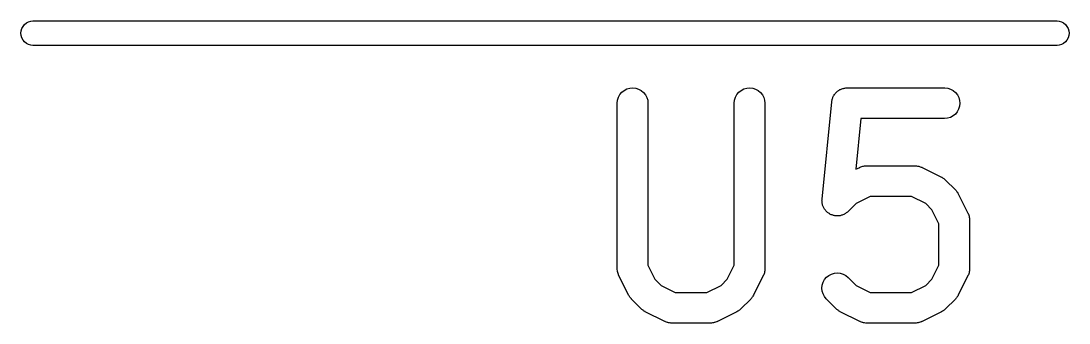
# Model space of a CAD drawing. Extents: x 50 to 150, y -150 to -50.
# Drawn here: x 61.44 to 66.56, y -86.45 to -84.97 of the extents above; entities that cross this region are included whole.
import ezdxf

# ---------------------------------------------------------------- set-up
doc = ezdxf.new("R2010")
doc.units = 0
doc.layers.add('BLACK', color=7, linetype='CONTINUOUS')

msp = doc.modelspace()

# ---------------------------------------------------------------- linework, layer by layer
at = {"layer": 'BLACK', "linetype": 'CONTINUOUS'}
for p, q in [((61.4443, -85.0069), (61.4499, -84.9965)), ((61.4499, -84.9965), (61.4574, -84.9874)), ((61.4574, -84.9874), (61.4665, -84.9799)), ((61.4665, -84.9799), (61.4769, -84.9743)), ((61.4769, -84.9743), (61.4882, -84.9709)), ((61.4882, -84.9709), (61.4971, -84.97)), ((61.4971, -84.97), (66.5029, -84.97)), ((66.5029, -84.97), (66.5118, -84.9709)), ((66.5118, -84.9709), (66.5231, -84.9743)), ((66.5231, -84.9743), (66.5335, -84.9799)), ((66.5335, -84.9799), (66.5426, -84.9874)), ((66.5426, -84.9874), (66.5501, -84.9965)), ((66.5501, -84.9965), (66.5557, -85.0069)), ((61.4397, -85.03), (61.4409, -85.0182)), ((61.4409, -85.0418), (61.4397, -85.03)), ((61.4409, -85.0182), (61.4443, -85.0069)), ((61.4443, -85.0531), (61.4409, -85.0418)), ((61.4499, -85.0635), (61.4443, -85.0531)), ((66.5557, -85.0531), (66.5501, -85.0635)), ((66.5557, -85.0069), (66.5591, -85.0182)), ((66.5591, -85.0418), (66.5557, -85.0531)), ((66.5591, -85.0182), (66.5603, -85.03)), ((66.5603, -85.03), (66.5591, -85.0418)), ((61.4574, -85.0726), (61.4499, -85.0635)), ((61.4665, -85.0801), (61.4574, -85.0726)), ((61.4769, -85.0857), (61.4665, -85.0801)), ((61.4882, -85.0891), (61.4769, -85.0857)), ((61.4971, -85.09), (61.4882, -85.0891)), ((66.5029, -85.09), (61.4971, -85.09)), ((66.5118, -85.0891), (66.5029, -85.09)), ((66.5231, -85.0857), (66.5118, -85.0891)), ((66.5335, -85.0801), (66.5231, -85.0857)), ((66.5426, -85.0726), (66.5335, -85.0801)), ((66.5501, -85.0635), (66.5426, -85.0726)), ((64.387, -85.3096), (64.4, -85.3028)), ((64.4, -85.3028), (64.414, -85.2987)), ((64.414, -85.2987), (64.4286, -85.2974)), ((64.4286, -85.2974), (64.4432, -85.2989)), ((64.4432, -85.2989), (64.4572, -85.3032)), ((64.4572, -85.3032), (64.47, -85.3102)), ((64.9585, -85.3096), (64.9714, -85.3028)), ((64.9714, -85.3028), (64.9855, -85.2987)), ((64.9855, -85.2987), (65, -85.2974)), ((65, -85.2974), (65.0146, -85.2989)), ((65.0146, -85.2989), (65.0286, -85.3032)), ((65.0286, -85.3032), (65.0415, -85.3102)), ((65.4342, -85.3099), (65.4377, -85.308)), ((65.4377, -85.308), (65.4411, -85.3058)), ((65.4411, -85.3058), (65.4442, -85.3046)), ((65.4442, -85.3046), (65.4471, -85.303)), ((65.4471, -85.303), (65.451, -85.3019)), ((65.451, -85.3019), (65.4547, -85.3004)), ((65.4547, -85.3004), (65.4579, -85.2998)), ((65.4579, -85.2998), (65.4611, -85.2988)), ((65.4611, -85.2988), (65.4651, -85.2984)), ((65.4651, -85.2984), (65.4691, -85.2977)), ((65.4691, -85.2977), (65.4724, -85.2977)), ((65.4724, -85.2977), (65.4757, -85.2974)), ((65.4757, -85.2974), (65.9519, -85.2974)), ((65.9519, -85.2974), (65.953, -85.2974)), ((65.953, -85.2974), (65.9675, -85.299)), ((65.9675, -85.299), (65.9814, -85.3034)), ((65.9814, -85.3034), (65.9943, -85.3105)), ((64.3531, -85.3713), (64.3547, -85.3568)), ((64.3547, -85.3568), (64.3592, -85.3428)), ((64.3592, -85.3428), (64.3662, -85.33)), ((64.3662, -85.33), (64.3756, -85.3188)), ((64.3756, -85.3188), (64.387, -85.3096)), ((64.47, -85.3102), (64.4813, -85.3195)), ((64.4813, -85.3195), (64.4906, -85.3309)), ((64.4906, -85.3309), (64.4974, -85.3438)), ((64.4974, -85.3438), (64.5017, -85.3578)), ((64.5017, -85.3578), (64.5031, -85.3724)), ((64.9245, -85.3713), (64.9262, -85.3568)), ((64.9262, -85.3568), (64.9306, -85.3428)), ((64.9306, -85.3428), (64.9376, -85.33)), ((64.9376, -85.33), (64.947, -85.3188)), ((64.947, -85.3188), (64.9585, -85.3096)), ((65.0415, -85.3102), (65.0527, -85.3195)), ((65.0527, -85.3195), (65.062, -85.3309)), ((65.062, -85.3309), (65.0689, -85.3438)), ((65.0689, -85.3438), (65.0731, -85.3578)), ((65.0731, -85.3578), (65.0745, -85.3724)), ((65.4019, -85.3606), (65.4022, -85.3573)), ((65.4022, -85.3573), (65.4034, -85.3535)), ((65.4034, -85.3535), (65.4043, -85.3496)), ((65.4043, -85.3496), (65.4056, -85.3465)), ((65.4056, -85.3465), (65.4066, -85.3433)), ((65.4066, -85.3433), (65.4085, -85.3398)), ((65.4085, -85.3398), (65.4101, -85.3361)), ((65.4101, -85.3361), (65.412, -85.3334)), ((65.412, -85.3334), (65.4135, -85.3304)), ((65.4135, -85.3304), (65.4161, -85.3274)), ((65.4161, -85.3274), (65.4184, -85.3241)), ((65.4184, -85.3241), (65.4207, -85.3217)), ((65.4207, -85.3217), (65.4229, -85.3192)), ((65.4229, -85.3192), (65.426, -85.3166)), ((65.426, -85.3166), (65.4288, -85.3138)), ((65.4288, -85.3138), (65.4316, -85.312)), ((65.4316, -85.312), (65.4342, -85.3099)), ((65.9943, -85.3105), (66.0055, -85.3199)), ((66.0055, -85.3199), (66.0147, -85.3313)), ((66.0147, -85.3313), (66.0214, -85.3443)), ((66.0214, -85.3443), (66.0256, -85.3583)), ((66.0256, -85.3583), (66.0269, -85.3729)), ((64.3531, -85.3724), (64.3531, -85.3713)), ((64.3531, -86.1819), (64.3531, -85.3724)), ((64.5031, -85.3724), (64.5031, -86.1642)), ((64.9245, -85.3724), (64.9245, -85.3713)), ((64.9245, -86.1642), (64.9245, -85.3724)), ((65.0745, -85.3724), (65.0745, -86.1819)), ((65.3535, -85.8411), (65.4011, -85.3649)), ((65.4011, -85.3649), (65.4012, -85.3639)), ((65.4012, -85.3639), (65.4019, -85.3606)), ((66.021, -85.4014), (66.0141, -85.4143)), ((66.0254, -85.3875), (66.021, -85.4014)), ((66.0269, -85.3729), (66.0254, -85.3875)), ((65.5436, -85.4474), (65.5188, -85.6956)), ((65.9519, -85.4474), (65.5436, -85.4474)), ((65.9665, -85.446), (65.9519, -85.4474)), ((65.9805, -85.4417), (65.9665, -85.446)), ((65.9934, -85.4348), (65.9805, -85.4417)), ((66.0048, -85.4256), (65.9934, -85.4348)), ((66.0141, -85.4143), (66.0048, -85.4256)), ((65.5188, -85.6956), (65.5374, -85.6863)), ((65.5374, -85.6863), (65.5383, -85.6858)), ((65.5383, -85.6858), (65.5404, -85.685)), ((65.5404, -85.685), (65.5424, -85.684)), ((65.5424, -85.684), (65.5473, -85.6825)), ((65.5473, -85.6825), (65.5521, -85.6807)), ((65.5521, -85.6807), (65.5543, -85.6804)), ((65.5543, -85.6804), (65.5564, -85.6798)), ((65.5564, -85.6798), (65.5615, -85.6793)), ((65.5615, -85.6793), (65.5665, -85.6785)), ((65.5665, -85.6785), (65.5688, -85.6785)), ((65.5688, -85.6785), (65.571, -85.6783)), ((65.571, -85.6783), (65.809, -85.6783)), ((65.809, -85.6783), (65.8101, -85.6783)), ((65.8101, -85.6783), (65.8123, -85.6786)), ((65.8123, -85.6786), (65.8145, -85.6785)), ((65.8145, -85.6785), (65.8196, -85.6794)), ((65.8196, -85.6794), (65.8246, -85.68)), ((65.8246, -85.68), (65.8267, -85.6806)), ((65.8267, -85.6806), (65.8289, -85.681)), ((65.8289, -85.681), (65.8337, -85.6829)), ((65.8337, -85.6829), (65.8386, -85.6844)), ((65.8386, -85.6844), (65.8405, -85.6855)), ((65.8405, -85.6855), (65.8426, -85.6863)), ((65.8426, -85.6863), (65.9378, -85.7339)), ((65.9378, -85.7339), (65.9388, -85.7343)), ((65.9388, -85.7343), (65.9423, -85.7366)), ((65.9423, -85.7366), (65.946, -85.7386)), ((65.946, -85.7386), (65.9484, -85.7406)), ((65.9484, -85.7406), (65.951, -85.7423)), ((65.951, -85.7423), (65.9541, -85.7452)), ((65.9541, -85.7452), (65.9573, -85.7479)), ((65.9573, -85.7479), (66.0049, -85.7955)), ((66.0049, -85.7955), (66.0057, -85.7963)), ((66.0057, -85.7963), (66.0083, -85.7996)), ((66.0083, -85.7996), (66.0112, -85.8026)), ((66.0112, -85.8026), (66.0129, -85.8053)), ((66.0129, -85.8053), (66.0148, -85.8077)), ((66.0148, -85.8077), (66.0167, -85.8115)), ((66.0167, -85.8115), (66.019, -85.815)), ((66.019, -85.815), (66.0666, -85.9103)), ((65.3531, -85.8483), (65.3535, -85.8447)), ((65.3534, -85.852), (65.3531, -85.8483)), ((65.3534, -85.8557), (65.3534, -85.852)), ((65.3541, -85.8593), (65.3534, -85.8557)), ((65.3535, -85.8447), (65.3535, -85.8411)), ((65.3545, -85.8629), (65.3541, -85.8593)), ((65.3555, -85.8665), (65.3545, -85.8629)), ((65.3563, -85.8701), (65.3555, -85.8665)), ((65.3576, -85.8734), (65.3563, -85.8701)), ((65.5201, -85.8626), (65.4811, -85.9016)), ((65.5887, -85.8283), (65.5201, -85.8626)), ((65.7913, -85.8283), (65.5887, -85.8283)), ((65.8599, -85.8626), (65.7913, -85.8283)), ((65.8903, -85.893), (65.8599, -85.8626)), ((65.3587, -85.8769), (65.3576, -85.8734)), ((65.3604, -85.8802), (65.3587, -85.8769)), ((65.3618, -85.8837), (65.3604, -85.8802)), ((65.3638, -85.8867), (65.3618, -85.8837)), ((65.3655, -85.8899), (65.3638, -85.8867)), ((65.3678, -85.8928), (65.3655, -85.8899)), ((65.3699, -85.8959), (65.3678, -85.8928)), ((65.3724, -85.8984), (65.3699, -85.8959)), ((65.3747, -85.9012), (65.3724, -85.8984)), ((65.3776, -85.9036), (65.3747, -85.9012)), ((65.3802, -85.9063), (65.3776, -85.9036)), ((65.3832, -85.9083), (65.3802, -85.9063)), ((65.3859, -85.9106), (65.3832, -85.9083)), ((65.3892, -85.9124), (65.3859, -85.9106)), ((65.3923, -85.9145), (65.3892, -85.9124)), ((65.3956, -85.9159), (65.3923, -85.9145)), ((65.3988, -85.9176), (65.3956, -85.9159)), ((65.4023, -85.9187), (65.3988, -85.9176)), ((65.4058, -85.9202), (65.4023, -85.9187)), ((65.4093, -85.9209), (65.4058, -85.9202)), ((65.4128, -85.922), (65.4093, -85.9209)), ((65.4165, -85.9224), (65.4128, -85.922)), ((65.4201, -85.9231), (65.4165, -85.9224)), ((65.4237, -85.9232), (65.4201, -85.9231)), ((65.4273, -85.9236), (65.4237, -85.9232)), ((65.431, -85.9232), (65.4273, -85.9236)), ((65.4347, -85.9233), (65.431, -85.9232)), ((65.4383, -85.9226), (65.4347, -85.9233)), ((65.4419, -85.9223), (65.4383, -85.9226)), ((65.4455, -85.9213), (65.4419, -85.9223)), ((65.4491, -85.9206), (65.4455, -85.9213)), ((65.4525, -85.9192), (65.4491, -85.9206)), ((65.4559, -85.9182), (65.4525, -85.9192)), ((65.4593, -85.9165), (65.4559, -85.9182)), ((65.4627, -85.9151), (65.4593, -85.9165)), ((65.4657, -85.9131), (65.4627, -85.9151)), ((65.4689, -85.9115), (65.4657, -85.9131)), ((65.4719, -85.9091), (65.4689, -85.9115)), ((65.475, -85.9071), (65.4719, -85.9091)), ((65.4776, -85.9046), (65.475, -85.9071)), ((65.4804, -85.9023), (65.4776, -85.9046)), ((65.4811, -85.9016), (65.4804, -85.9023)), ((65.9245, -85.9615), (65.8903, -85.893)), ((66.0666, -85.9103), (66.0671, -85.9112)), ((66.0671, -85.9112), (66.0678, -85.9133)), ((66.0678, -85.9133), (66.0689, -85.9152)), ((66.0689, -85.9152), (66.0703, -85.9201)), ((66.0703, -85.9201), (66.0721, -85.9249)), ((65.9245, -86.1642), (65.9245, -85.9615)), ((66.0721, -85.9249), (66.0725, -85.9271)), ((66.0725, -85.9271), (66.0731, -85.9292)), ((66.0731, -85.9292), (66.0736, -85.9343)), ((66.0736, -85.9343), (66.0744, -85.9394)), ((66.0744, -85.9394), (66.0743, -85.9416)), ((66.0743, -85.9416), (66.0745, -85.9438)), ((66.0745, -85.9438), (66.0745, -86.1819)), ((64.5031, -86.1642), (64.5374, -86.2327)), ((64.8903, -86.2327), (64.9245, -86.1642)), ((65.8903, -86.2327), (65.9245, -86.1642)), ((64.3533, -86.1841), (64.3531, -86.1819)), ((64.3532, -86.1863), (64.3533, -86.1841)), ((64.354, -86.1914), (64.3532, -86.1863)), ((64.3545, -86.1965), (64.354, -86.1914)), ((64.3552, -86.1986), (64.3545, -86.1965)), ((64.3555, -86.2008), (64.3552, -86.1986)), ((64.3573, -86.2056), (64.3555, -86.2008)), ((64.3588, -86.2105), (64.3573, -86.2056)), ((64.3598, -86.2124), (64.3588, -86.2105)), ((64.3606, -86.2145), (64.3598, -86.2124)), ((64.361, -86.2154), (64.3606, -86.2145)), ((64.4086, -86.3107), (64.361, -86.2154)), ((65.0666, -86.2154), (65.019, -86.3107)), ((65.0674, -86.2134), (65.0666, -86.2154)), ((65.0685, -86.2114), (65.0674, -86.2134)), ((65.07, -86.2066), (65.0685, -86.2114)), ((65.0718, -86.2018), (65.07, -86.2066)), ((65.0722, -86.1996), (65.0718, -86.2018)), ((65.0729, -86.1975), (65.0722, -86.1996)), ((65.0735, -86.1924), (65.0729, -86.1975)), ((65.0743, -86.1874), (65.0735, -86.1924)), ((65.0745, -86.183), (65.0743, -86.1851)), ((65.0743, -86.1851), (65.0743, -86.1874)), ((65.0745, -86.1819), (65.0745, -86.183)), ((65.3661, -86.235), (65.3754, -86.2237)), ((65.3754, -86.2237), (65.3868, -86.2145)), ((65.3868, -86.2145), (65.3998, -86.2077)), ((65.3998, -86.2077), (65.4138, -86.2035)), ((65.4138, -86.2035), (65.4284, -86.2021)), ((65.4284, -86.2021), (65.4429, -86.2036)), ((65.4429, -86.2036), (65.4569, -86.2079)), ((65.4569, -86.2079), (65.4698, -86.2148)), ((65.4698, -86.2148), (65.4811, -86.2241)), ((65.4811, -86.2241), (65.5201, -86.2631)), ((66.0666, -86.2154), (66.019, -86.3107)), ((66.0674, -86.2134), (66.0666, -86.2154)), ((66.0685, -86.2114), (66.0674, -86.2134)), ((66.07, -86.2066), (66.0685, -86.2114)), ((66.0718, -86.2018), (66.07, -86.2066)), ((66.0722, -86.1996), (66.0718, -86.2018)), ((66.0729, -86.1975), (66.0722, -86.1996)), ((66.0735, -86.1924), (66.0729, -86.1975)), ((66.0743, -86.1874), (66.0735, -86.1924)), ((66.0745, -86.183), (66.0743, -86.1851)), ((66.0743, -86.1851), (66.0743, -86.1874)), ((66.0745, -86.1819), (66.0745, -86.183)), ((64.5374, -86.2327), (64.5678, -86.2631)), ((64.5678, -86.2631), (64.6363, -86.2974)), ((64.7913, -86.2974), (64.8599, -86.2631)), ((64.8599, -86.2631), (64.8903, -86.2327)), ((65.3531, -86.2764), (65.3547, -86.2618)), ((65.3544, -86.2909), (65.3531, -86.2764)), ((65.3547, -86.2618), (65.3591, -86.2478)), ((65.3591, -86.2478), (65.3661, -86.235)), ((65.5201, -86.2631), (65.5887, -86.2974)), ((65.7913, -86.2974), (65.8599, -86.2631)), ((65.8599, -86.2631), (65.8903, -86.2327)), ((64.4109, -86.3143), (64.4086, -86.3107)), ((64.4128, -86.318), (64.4109, -86.3143)), ((64.4148, -86.3204), (64.4128, -86.318)), ((64.4164, -86.3231), (64.4148, -86.3204)), ((64.4193, -86.3261), (64.4164, -86.3231)), ((64.4219, -86.3294), (64.4193, -86.3261)), ((64.4227, -86.3302), (64.4219, -86.3294)), ((64.4703, -86.3778), (64.4227, -86.3302)), ((64.6363, -86.2974), (64.7913, -86.2974)), ((65.0049, -86.3302), (64.9573, -86.3778)), ((65.0076, -86.3269), (65.0049, -86.3302)), ((65.0105, -86.3239), (65.0076, -86.3269)), ((65.0122, -86.3213), (65.0105, -86.3239)), ((65.0142, -86.3189), (65.0122, -86.3213)), ((65.0162, -86.3152), (65.0142, -86.3189)), ((65.0185, -86.3116), (65.0162, -86.3152)), ((65.019, -86.3107), (65.0185, -86.3116)), ((65.3585, -86.305), (65.3544, -86.2909)), ((65.3652, -86.318), (65.3585, -86.305)), ((65.3743, -86.3294), (65.3652, -86.318)), ((65.3751, -86.3302), (65.3743, -86.3294)), ((65.4227, -86.3778), (65.3751, -86.3302)), ((65.5887, -86.2974), (65.7913, -86.2974)), ((66.0049, -86.3302), (65.9573, -86.3778)), ((66.0076, -86.3269), (66.0049, -86.3302)), ((66.0105, -86.3239), (66.0076, -86.3269)), ((66.0122, -86.3213), (66.0105, -86.3239)), ((66.0142, -86.3189), (66.0122, -86.3213)), ((66.0162, -86.3152), (66.0142, -86.3189)), ((66.0185, -86.3116), (66.0162, -86.3152)), ((66.019, -86.3107), (66.0185, -86.3116)), ((64.4736, -86.3805), (64.4703, -86.3778)), ((64.4766, -86.3834), (64.4736, -86.3805)), ((64.4792, -86.3851), (64.4766, -86.3834)), ((64.9502, -86.3841), (64.9476, -86.3857)), ((64.9533, -86.3812), (64.9502, -86.3841)), ((64.9566, -86.3785), (64.9533, -86.3812)), ((64.9573, -86.3778), (64.9566, -86.3785)), ((65.4259, -86.3805), (65.4227, -86.3778)), ((65.429, -86.3834), (65.4259, -86.3805)), ((65.4316, -86.3851), (65.429, -86.3834)), ((65.9502, -86.3841), (65.9476, -86.3857)), ((65.9533, -86.3812), (65.9502, -86.3841)), ((65.9566, -86.3785), (65.9533, -86.3812)), ((65.9573, -86.3778), (65.9566, -86.3785)), ((64.4816, -86.3871), (64.4792, -86.3851)), ((64.4853, -86.3891), (64.4816, -86.3871)), ((64.4889, -86.3914), (64.4853, -86.3891)), ((64.4898, -86.3918), (64.4889, -86.3914)), ((64.585, -86.4395), (64.4898, -86.3918)), ((64.9378, -86.3918), (64.8426, -86.4395)), ((64.9414, -86.3896), (64.9378, -86.3918)), ((64.9451, -86.3877), (64.9414, -86.3896)), ((64.9476, -86.3857), (64.9451, -86.3877)), ((65.434, -86.3871), (65.4316, -86.3851)), ((65.4377, -86.3891), (65.434, -86.3871)), ((65.4412, -86.3914), (65.4377, -86.3891)), ((65.4422, -86.3918), (65.4412, -86.3914)), ((65.5374, -86.4395), (65.4422, -86.3918)), ((65.9378, -86.3918), (65.8426, -86.4395)), ((65.9414, -86.3896), (65.9378, -86.3918)), ((65.9451, -86.3877), (65.9414, -86.3896)), ((65.9476, -86.3857), (65.9451, -86.3877)), ((64.5871, -86.4403), (64.585, -86.4395)), ((64.589, -86.4413), (64.5871, -86.4403)), ((64.5939, -86.4429), (64.589, -86.4413)), ((64.5987, -86.4447), (64.5939, -86.4429)), ((64.6009, -86.4451), (64.5987, -86.4447)), ((64.603, -86.4457), (64.6009, -86.4451)), ((64.6081, -86.4463), (64.603, -86.4457)), ((64.6131, -86.4472), (64.6081, -86.4463)), ((64.6153, -86.4471), (64.6131, -86.4472)), ((64.6175, -86.4474), (64.6153, -86.4471)), ((64.6186, -86.4474), (64.6175, -86.4474)), ((64.809, -86.4474), (64.6186, -86.4474)), ((64.8112, -86.4472), (64.809, -86.4474)), ((64.8134, -86.4473), (64.8112, -86.4472)), ((64.8185, -86.4465), (64.8134, -86.4473)), ((64.8236, -86.446), (64.8185, -86.4465)), ((64.8257, -86.4453), (64.8236, -86.446)), ((64.8279, -86.445), (64.8257, -86.4453)), ((64.8327, -86.4432), (64.8279, -86.445)), ((64.8376, -86.4417), (64.8327, -86.4432)), ((64.8396, -86.4407), (64.8376, -86.4417)), ((64.8416, -86.4399), (64.8396, -86.4407)), ((64.8426, -86.4395), (64.8416, -86.4399)), ((65.5395, -86.4403), (65.5374, -86.4395)), ((65.5414, -86.4413), (65.5395, -86.4403)), ((65.5463, -86.4429), (65.5414, -86.4413)), ((65.5511, -86.4447), (65.5463, -86.4429)), ((65.5533, -86.4451), (65.5511, -86.4447)), ((65.5554, -86.4457), (65.5533, -86.4451)), ((65.5604, -86.4463), (65.5554, -86.4457)), ((65.5655, -86.4472), (65.5604, -86.4463)), ((65.5677, -86.4471), (65.5655, -86.4472)), ((65.5699, -86.4474), (65.5677, -86.4471)), ((65.571, -86.4474), (65.5699, -86.4474)), ((65.809, -86.4474), (65.571, -86.4474)), ((65.8112, -86.4472), (65.809, -86.4474)), ((65.8134, -86.4473), (65.8112, -86.4472)), ((65.8185, -86.4465), (65.8134, -86.4473)), ((65.8236, -86.446), (65.8185, -86.4465)), ((65.8257, -86.4453), (65.8236, -86.446)), ((65.8279, -86.445), (65.8257, -86.4453)), ((65.8327, -86.4432), (65.8279, -86.445)), ((65.8376, -86.4417), (65.8327, -86.4432)), ((65.8396, -86.4407), (65.8376, -86.4417)), ((65.8416, -86.4399), (65.8396, -86.4407)), ((65.8426, -86.4395), (65.8416, -86.4399))]:
    msp.add_line(p, q, dxfattribs=at)

doc.saveas('drawing.dxf')
